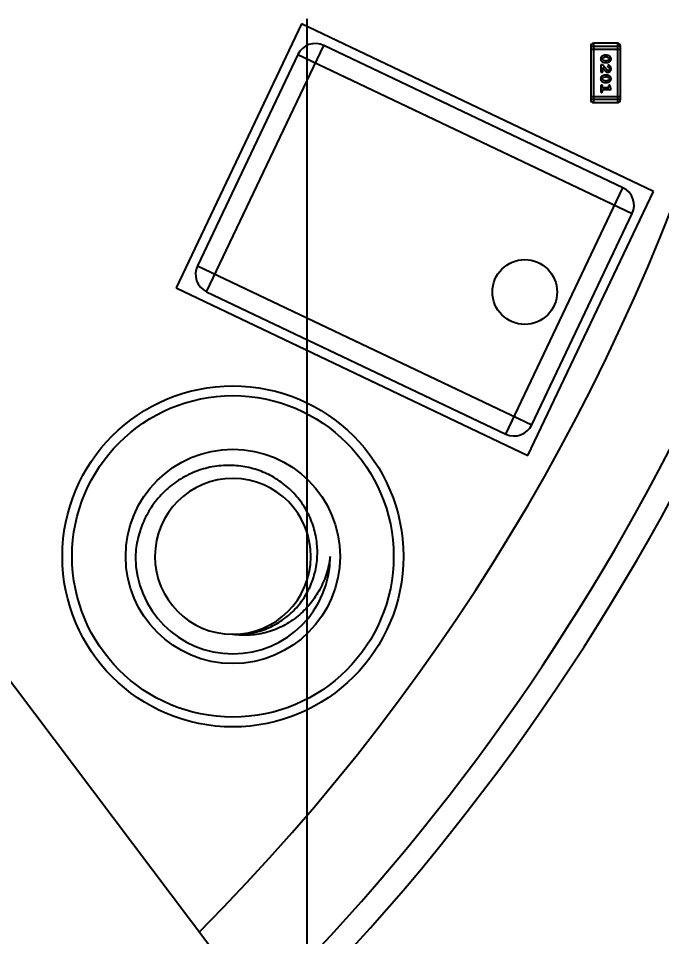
# Model space of a CAD drawing. Header units: inches. Extents: x 398 to 599, y 40 to 151.
# Drawn here: x 567.3 to 573.9, y 77.52 to 86.95 of the extents above; entities that cross this region are included whole.
import ezdxf

# ---------------------------------------------------------------- set-up
doc = ezdxf.new("R2010")
doc.units = ezdxf.units.IN
doc.header["$LTSCALE"] = 1.21
doc.header["$MEASUREMENT"] = 0
doc.header["$PDMODE"] = 3
doc.header["$PDSIZE"] = 0.3125
doc.layers.get('0').update_dxf_attribs({"linetype": 'CONTINUOUS'})
doc.layers.get('Defpoints').update_dxf_attribs({"linetype": 'CONTINUOUS'})
doc.layers.add('DIM', color=3, linetype='CONTINUOUS')
doc.styles.get("Standard").update_dxf_attribs({"font": 'txt', "width": 0.8})
doc.dimstyles.get("Standard").update_dxf_attribs({"dimtxt": 0.15625, "dimasz": 0.1875, "dimexe": 0.125, "dimexo": 0.0625, "dimgap": 0.09, "dimtad": 0, "dimtih": 1, "dimtoh": 1, "dimzin": 4, "dimdsep": 46, "dimtxsty": 'Standard', "dimblk": '_FILLED', "dimblk1": '_FILLED', "dimblk2": '_FILLED', "dimcen": 0.09, "dimazin": 1, "dimtp": 0.01, "dimtm": 0.01, "dimtfac": 1, "dimtofl": 0, "dimtmove": 0, "dimatfit": 3, "dimldrblk": '_FILLED', "dimfxl": 1, "dimtolj": 1, "dimtzin": 4, "dimarcsym": 0})

# ---------------------------------------------------------------- blocks, each defined once
blk = doc.blocks.new('_FILLED')
at = {"color": 0, "linetype": 'ByBlock'}
blk.add_solid([(0, 0), (-1, 0.1667), (-1, -0.1667)], dxfattribs=at)
blk = doc.blocks.new('*D71')
at = {"layer": 'Defpoints', "color": 0}
for p in [(570.261, 87.005), (553.751, 68.4022), (553.751, 64.8591)]:
    blk.add_point(p, dxfattribs=at)
at = {"layer": 'DIM', "color": 0, "lineweight": -2}
for p, q in [((570.261, 86.9425), (570.261, 64.7341)), ((553.751, 68.3397), (553.751, 64.7341)), ((555.751, 64.8591), (559.2494, 64.8591)), ((568.261, 64.8591), (564.7627, 64.8591))]:
    blk.add_line(p, q, dxfattribs=at)
at = {"layer": 'DIM', "color": 0, "lineweight": -2, "xscale": 2, "yscale": 2, "zscale": 2, "rotation": 180}
blk.add_blockref('_FILLED', (553.751, 64.8591), dxfattribs=at)
at = {"layer": 'DIM', "color": 0, "lineweight": -2, "xscale": 2, "yscale": 2, "zscale": 2}
blk.add_blockref('_FILLED', (570.261, 64.8591), dxfattribs=at)
at = {"layer": 'DIM', "color": 0, "insert": (562.006, 64.8591), "char_height": 2, "attachment_point": 5}
blk.add_mtext('\\A1;16.51', dxfattribs=at)

msp = doc.modelspace()

# ---------------------------------------------------------------- linework, layer by layer
at = {"color": 7, "linetype": 'Continuous'}
for p, q in [((570.2068, 86.8894), (568.9178, 84.1804)), ((573.8188, 85.1708), (570.2068, 86.8894)), ((569.2317, 84.1418), (570.4347, 86.6702)), ((573.5049, 85.2094), (570.4347, 86.6702)), ((573.1739, 86.6615), (573.1739, 86.1129)), ((573.1739, 86.6615), (573.4787, 86.6615)), ((573.1739, 86.6311), (573.4787, 86.6311)), ((573.2043, 86.0824), (573.2043, 86.692)), ((573.4482, 86.692), (573.2043, 86.692)), ((573.4482, 86.692), (573.4482, 86.0824)), ((573.4787, 86.1129), (573.4787, 86.6615)), ((570.1682, 86.5755), (569.137, 84.4084)), ((570.1682, 86.5755), (573.5996, 84.9429)), ((573.2932, 86.531), (573.2985, 86.5432)), ((573.299, 86.5188), (573.2932, 86.531)), ((573.2985, 86.5432), (573.3208, 86.5508)), ((573.3383, 86.5681), (573.3205, 86.5681)), ((573.338, 86.5508), (573.3208, 86.5508)), ((573.338, 86.5508), (573.3598, 86.5436)), ((573.3598, 86.5436), (573.3656, 86.5312)), ((573.3656, 86.5312), (573.3603, 86.5191)), ((573.2775, 86.4706), (573.2775, 86.3935)), ((573.2964, 86.4706), (573.2775, 86.4706)), ((573.2948, 86.4077), (573.2948, 86.4439)), ((573.2948, 86.4439), (573.3218, 86.4103)), ((573.3414, 86.4156), (573.2964, 86.4706)), ((573.3208, 86.5115), (573.299, 86.5188)), ((573.3205, 86.4942), (573.3383, 86.4942)), ((573.3208, 86.5115), (573.338, 86.5115)), ((573.3603, 86.5191), (573.338, 86.5115)), ((573.3536, 86.4675), (573.3451, 86.4586)), ((573.3451, 86.4586), (573.3517, 86.4502)), ((573.3517, 86.4502), (573.3602, 86.4452)), ((573.3602, 86.4452), (573.3656, 86.4303)), ((573.2775, 86.3935), (573.2854, 86.3935)), ((573.2932, 86.3265), (573.2985, 86.3387)), ((573.2979, 86.4022), (573.2948, 86.4077)), ((573.2985, 86.3387), (573.3208, 86.3463)), ((573.3383, 86.3636), (573.3205, 86.3636)), ((573.338, 86.3463), (573.3208, 86.3463)), ((573.338, 86.3463), (573.3598, 86.3391)), ((573.3511, 86.4108), (573.3414, 86.4156)), ((573.3598, 86.3391), (573.3656, 86.3267)), ((573.2775, 86.2504), (573.2775, 86.1984)), ((573.299, 86.3142), (573.2932, 86.3265)), ((573.2948, 86.2331), (573.2948, 86.2504)), ((573.3208, 86.307), (573.299, 86.3142)), ((573.3205, 86.2897), (573.3383, 86.2897)), ((573.3208, 86.307), (573.338, 86.307)), ((573.3603, 86.3146), (573.338, 86.307)), ((573.3638, 86.2614), (573.3546, 86.2535)), ((573.3546, 86.2535), (573.3556, 86.2481)), ((573.3556, 86.2481), (573.3598, 86.2331)), ((573.3656, 86.3267), (573.3603, 86.3146)), ((573.3829, 86.2158), (573.373, 86.2523)), ((573.3598, 86.2331), (573.2948, 86.2331)), ((573.2948, 86.1984), (573.2948, 86.2158)), ((573.2948, 86.2158), (573.3829, 86.2158)), ((573.4787, 86.1434), (573.1739, 86.1434)), ((573.4787, 86.1129), (573.1739, 86.1129)), ((573.2043, 86.0824), (573.4482, 86.0824)), ((572.3019, 82.681), (573.5049, 85.2094)), ((572.5298, 82.4618), (573.8188, 85.1708)), ((572.5684, 82.7757), (573.5996, 84.9429)), ((569.137, 84.4084), (572.5684, 82.7757)), ((568.9178, 84.1804), (572.5298, 82.4618)), ((569.2317, 84.1418), (572.3019, 82.681)), ((569.2638, 77.424), (567.0371, 80.379))]:
    msp.add_line(p, q, dxfattribs=at)
for centre, radius in [((572.4971, 84.1386), 0.3323), ((569.501, 81.425), 1.75), ((569.501, 81.425), 1.65), ((569.501, 81.425), 1.1)]:
    msp.add_circle(centre, radius, dxfattribs=at)
for centre, radius, start, end in [((553.751, 92.925), 23, 281.22586, 258.77532), ((553.751, 92.925), 22.75, 294.44334, 241.13427), ((553.751, 92.925), 21.75, 315.08879, 13.09448), ((570.3488, 86.4896), 0.2, 64.55512, 154.55512), ((573.2043, 86.6615), 0.0305, 90, 180), ((573.4482, 86.6615), 0.0305, 0, 90), ((573.2043, 86.1129), 0.0305, 180, 270), ((573.4482, 86.1129), 0.0305, 270, 0), ((573.419, 85.0288), 0.2, 334.55512, 64.55512), ((569.3176, 84.3224), 0.2, 154.55512, 244.55512), ((572.3878, 82.8616), 0.2, 244.55512, 334.55512), ((569.501, 81.425), 0.8, 89.83111, 269.66475), ((569.501, 81.425), 0.8, 269.9969, 89.49558), ((569.501, 81.4277), 0.7973, 89.49471, 89.83081), ((569.501, 81.425), 1, 180, 0), ((569.501, 81.4197), 0.7946, 269.66274, 269.99997)]:
    msp.add_arc(centre, radius, start, end, dxfattribs=at)
for points, knots in [([(573.3205, 86.5681), (573.3195, 86.5681), (573.3173, 86.5681), (573.3142, 86.5678), (573.311, 86.5673), (573.3079, 86.5666), (573.3049, 86.5657), (573.3019, 86.5646), (573.2989, 86.5633), (573.2961, 86.5619), (573.2933, 86.5603), (573.2908, 86.5587), (573.2885, 86.557), (573.2864, 86.5554), (573.2845, 86.5537), (573.2828, 86.552), (573.2814, 86.5502), (573.2798, 86.5479), (573.2782, 86.5447), (573.2769, 86.5405), (573.2761, 86.5359), (573.276, 86.5327), (573.2759, 86.5311)], [0, 0, 0, 0, 0.049886, 0.09882, 0.148132, 0.19689, 0.246038, 0.295176, 0.345305, 0.395692, 0.445312, 0.491875, 0.535813, 0.577009, 0.616081, 0.652689, 0.687585, 0.720206, 0.785062, 0.85223, 0.923759, 1, 1, 1, 1]), ([(573.2759, 86.5311), (573.276, 86.5297), (573.276, 86.5268), (573.2767, 86.5227), (573.2779, 86.5189), (573.2795, 86.5153), (573.2815, 86.512), (573.284, 86.509), (573.2869, 86.5062), (573.2903, 86.5037), (573.2939, 86.5015), (573.2976, 86.4996), (573.3013, 86.4979), (573.3051, 86.4965), (573.3089, 86.4955), (573.3127, 86.4947), (573.3166, 86.4943), (573.3192, 86.4942), (573.3205, 86.4942)], [0, 0, 0, 0, 0.067217, 0.131051, 0.19272, 0.252824, 0.312745, 0.373449, 0.436041, 0.501494, 0.567761, 0.632087, 0.695096, 0.757109, 0.817993, 0.878657, 0.939311, 1, 1, 1, 1]), ([(573.3829, 86.5313), (573.3829, 86.5328), (573.3828, 86.5356), (573.3821, 86.5397), (573.3809, 86.5435), (573.3794, 86.5471), (573.3773, 86.5504), (573.3748, 86.5534), (573.3718, 86.5562), (573.3684, 86.5587), (573.3648, 86.5609), (573.3612, 86.5628), (573.3575, 86.5645), (573.3537, 86.5658), (573.3499, 86.5669), (573.3461, 86.5676), (573.3422, 86.5681), (573.3396, 86.5681), (573.3383, 86.5681)], [0, 0, 0, 0, 0.06692, 0.130834, 0.19258, 0.252759, 0.312631, 0.373411, 0.436359, 0.501894, 0.568244, 0.632472, 0.69556, 0.757163, 0.818592, 0.878885, 0.939235, 1, 1, 1, 1]), ([(573.3383, 86.4942), (573.3394, 86.4942), (573.3415, 86.4943), (573.3447, 86.4945), (573.3478, 86.4951), (573.3509, 86.4958), (573.354, 86.4967), (573.357, 86.4978), (573.36, 86.4991), (573.3628, 86.5006), (573.3656, 86.5022), (573.3681, 86.5038), (573.3704, 86.5055), (573.3725, 86.5071), (573.3744, 86.5089), (573.376, 86.5106), (573.3775, 86.5123), (573.379, 86.5147), (573.3806, 86.5178), (573.3819, 86.522), (573.3827, 86.5266), (573.3828, 86.5297), (573.3829, 86.5313)], [0, 0, 0, 0, 0.049855, 0.099516, 0.148482, 0.19758, 0.246804, 0.296268, 0.346517, 0.397047, 0.446826, 0.49336, 0.537801, 0.579207, 0.617974, 0.654833, 0.689171, 0.722088, 0.786392, 0.853518, 0.924186, 1, 1, 1, 1]), ([(573.3501, 86.3935), (573.3512, 86.3936), (573.3534, 86.3936), (573.3567, 86.3941), (573.3598, 86.3949), (573.3628, 86.396), (573.3656, 86.3975), (573.3683, 86.3993), (573.3709, 86.4014), (573.3734, 86.4038), (573.3756, 86.4064), (573.3776, 86.4093), (573.3792, 86.4123), (573.3806, 86.4155), (573.3816, 86.419), (573.3824, 86.4225), (573.3828, 86.4263), (573.3829, 86.4289), (573.3829, 86.4302)], [0, 0, 0, 0, 0.060981, 0.120256, 0.178148, 0.236115, 0.293993, 0.352864, 0.413358, 0.476056, 0.539296, 0.602396, 0.665116, 0.728325, 0.792919, 0.859317, 0.928302, 1, 1, 1, 1]), ([(573.3656, 86.4303), (573.3655, 86.4289), (573.3655, 86.4262), (573.3646, 86.4224), (573.3632, 86.419), (573.3613, 86.4161), (573.359, 86.4138), (573.3566, 86.4121), (573.3539, 86.411), (573.352, 86.4109), (573.3511, 86.4108)], [0, 0, 0, 0, 0.156344, 0.299348, 0.4327, 0.561, 0.682299, 0.791883, 0.89611, 1, 1, 1, 1]), ([(573.3829, 86.4302), (573.3828, 86.4319), (573.3827, 86.4352), (573.3819, 86.4402), (573.3804, 86.4449), (573.3784, 86.4494), (573.376, 86.4536), (573.3731, 86.4572), (573.3699, 86.4604), (573.3663, 86.4629), (573.3628, 86.4648), (573.3594, 86.4663), (573.3564, 86.4672), (573.3545, 86.4674), (573.3536, 86.4675)], [0, 0, 0, 0, 0.098286, 0.193983, 0.289056, 0.384352, 0.477435, 0.566197, 0.652355, 0.737986, 0.818188, 0.887401, 0.94802, 1, 1, 1, 1]), ([(573.3205, 86.3636), (573.3195, 86.3636), (573.3173, 86.3636), (573.3142, 86.3633), (573.311, 86.3628), (573.3079, 86.3621), (573.3049, 86.3612), (573.3019, 86.3601), (573.2989, 86.3588), (573.2961, 86.3573), (573.2933, 86.3558), (573.2908, 86.3541), (573.2885, 86.3525), (573.2864, 86.3509), (573.2845, 86.3492), (573.2828, 86.3475), (573.2814, 86.3457), (573.2798, 86.3434), (573.2782, 86.3402), (573.2769, 86.336), (573.2761, 86.3314), (573.276, 86.3282), (573.2759, 86.3266)], [0, 0, 0, 0, 0.049886, 0.09882, 0.148132, 0.19689, 0.246038, 0.295176, 0.345305, 0.395692, 0.445312, 0.491875, 0.535813, 0.577009, 0.616081, 0.652689, 0.687585, 0.720206, 0.785062, 0.85223, 0.923759, 1, 1, 1, 1]), ([(573.2854, 86.3935), (573.2864, 86.3935), (573.2884, 86.3936), (573.2911, 86.394), (573.2934, 86.3947), (573.2951, 86.3958), (573.2964, 86.3971), (573.2973, 86.3986), (573.2979, 86.4003), (573.2979, 86.4015), (573.2979, 86.4022)], [0, 0, 0, 0, 0.1844, 0.34094, 0.473574, 0.586824, 0.690029, 0.789175, 0.890445, 1, 1, 1, 1]), ([(573.3218, 86.4103), (573.3226, 86.4094), (573.3241, 86.4077), (573.3263, 86.4053), (573.3284, 86.4032), (573.3304, 86.4014), (573.3323, 86.3997), (573.334, 86.3984), (573.3357, 86.3973), (573.3377, 86.3962), (573.3403, 86.3951), (573.3435, 86.3942), (573.3468, 86.3936), (573.349, 86.3935), (573.3501, 86.3935)], [0, 0, 0, 0, 0.103002, 0.197728, 0.285279, 0.365235, 0.437224, 0.502446, 0.560545, 0.611446, 0.707576, 0.80349, 0.900532, 1, 1, 1, 1]), ([(573.3829, 86.3268), (573.3829, 86.3283), (573.3828, 86.3311), (573.3821, 86.3352), (573.3809, 86.339), (573.3794, 86.3426), (573.3773, 86.3459), (573.3748, 86.3489), (573.3718, 86.3517), (573.3684, 86.3542), (573.3648, 86.3564), (573.3612, 86.3583), (573.3575, 86.36), (573.3537, 86.3613), (573.3499, 86.3623), (573.3461, 86.3631), (573.3422, 86.3635), (573.3396, 86.3636), (573.3383, 86.3636)], [0, 0, 0, 0, 0.06692, 0.130834, 0.19258, 0.252759, 0.312631, 0.373411, 0.436359, 0.501894, 0.568244, 0.632472, 0.69556, 0.757163, 0.818592, 0.878885, 0.939235, 1, 1, 1, 1]), ([(573.2759, 86.3266), (573.276, 86.3251), (573.276, 86.3223), (573.2767, 86.3182), (573.2779, 86.3144), (573.2795, 86.3108), (573.2815, 86.3075), (573.284, 86.3045), (573.2869, 86.3016), (573.2903, 86.2992), (573.2939, 86.297), (573.2976, 86.295), (573.3013, 86.2934), (573.3051, 86.292), (573.3089, 86.291), (573.3127, 86.2902), (573.3166, 86.2898), (573.3192, 86.2897), (573.3205, 86.2897)], [0, 0, 0, 0, 0.067217, 0.131051, 0.19272, 0.252824, 0.312745, 0.373449, 0.436041, 0.501494, 0.567761, 0.632087, 0.695096, 0.757109, 0.817993, 0.878657, 0.939311, 1, 1, 1, 1]), ([(573.2861, 86.2614), (573.2855, 86.2613), (573.2844, 86.2613), (573.2827, 86.2608), (573.2812, 86.2599), (573.2798, 86.2588), (573.2787, 86.2572), (573.278, 86.2553), (573.2776, 86.2529), (573.2775, 86.2513), (573.2775, 86.2504)], [0, 0, 0, 0, 0.115051, 0.223278, 0.329269, 0.437893, 0.554681, 0.682591, 0.83103, 1, 1, 1, 1]), ([(573.2948, 86.2504), (573.2948, 86.2513), (573.2947, 86.2529), (573.2943, 86.2553), (573.2935, 86.2572), (573.2925, 86.2588), (573.2911, 86.2599), (573.2896, 86.2608), (573.2879, 86.2613), (573.2868, 86.2613), (573.2861, 86.2614)], [0, 0, 0, 0, 0.169102, 0.317658, 0.446239, 0.563118, 0.671828, 0.776546, 0.884858, 1, 1, 1, 1]), ([(573.3383, 86.2897), (573.3394, 86.2897), (573.3415, 86.2897), (573.3447, 86.29), (573.3478, 86.2906), (573.3509, 86.2912), (573.354, 86.2922), (573.357, 86.2933), (573.36, 86.2946), (573.3628, 86.2961), (573.3656, 86.2977), (573.3681, 86.2993), (573.3704, 86.301), (573.3725, 86.3026), (573.3744, 86.3043), (573.376, 86.306), (573.3775, 86.3078), (573.379, 86.3101), (573.3806, 86.3133), (573.3819, 86.3175), (573.3827, 86.322), (573.3828, 86.3252), (573.3829, 86.3268)], [0, 0, 0, 0, 0.049855, 0.099516, 0.148482, 0.19758, 0.246804, 0.296268, 0.346517, 0.397047, 0.446826, 0.49336, 0.537801, 0.579207, 0.617974, 0.654833, 0.689171, 0.722088, 0.786392, 0.853518, 0.924186, 1, 1, 1, 1]), ([(573.373, 86.2523), (573.3728, 86.2532), (573.3723, 86.2547), (573.3714, 86.2568), (573.3705, 86.2584), (573.3695, 86.2596), (573.3683, 86.2604), (573.367, 86.261), (573.3655, 86.2613), (573.3644, 86.2614), (573.3638, 86.2614)], [0, 0, 0, 0, 0.187321, 0.344927, 0.475328, 0.579604, 0.674244, 0.773631, 0.882025, 1, 1, 1, 1]), ([(573.2775, 86.1984), (573.2775, 86.1975), (573.2776, 86.1959), (573.278, 86.1935), (573.2787, 86.1916), (573.2798, 86.19), (573.2812, 86.1889), (573.2827, 86.188), (573.2844, 86.1875), (573.2855, 86.1875), (573.2861, 86.1874)], [0, 0, 0, 0, 0.169012, 0.317488, 0.445429, 0.560977, 0.67065, 0.776666, 0.88492, 1, 1, 1, 1]), ([(573.2861, 86.1874), (573.2868, 86.1875), (573.2879, 86.1875), (573.2896, 86.188), (573.2911, 86.1889), (573.2924, 86.19), (573.2935, 86.1916), (573.2943, 86.1935), (573.2947, 86.1959), (573.2948, 86.1975), (573.2948, 86.1984)], [0, 0, 0, 0, 0.11517, 0.223509, 0.328254, 0.438012, 0.553651, 0.682263, 0.830856, 1, 1, 1, 1]), ([(569.4746, 82.3592), (569.4125, 82.3602), (569.2877, 82.3499), (569.1075, 82.2979), (568.9409, 82.2117), (568.7942, 82.0949), (568.6725, 81.9521), (568.5803, 81.7888), (568.5206, 81.6111), (568.5037, 81.4871), (568.501, 81.425)], [0, 0, 0, 0, 0.124983, 0.249971, 0.374964, 0.499962, 0.624965, 0.749974, 0.874981, 1, 1, 1, 1]), ([(569.501, 80.625), (569.5582, 80.622), (569.6735, 80.6283), (569.8402, 80.674), (569.9938, 80.7536), (570.1276, 80.8632), (570.2361, 80.9978), (570.3151, 81.1516), (570.3616, 81.3182), (570.3741, 81.4906), (570.3525, 81.6621), (570.2978, 81.8261), (570.2126, 81.9764), (570.1001, 82.1077), (569.9648, 82.2152), (569.8118, 82.2954), (569.6465, 82.3456), (569.5319, 82.3582), (569.4746, 82.3592)], [0, 0, 0, 0, 0.062477, 0.124953, 0.187436, 0.249923, 0.312413, 0.374906, 0.437403, 0.499902, 0.562405, 0.624911, 0.687419, 0.74993, 0.812444, 0.87496, 0.937479, 1, 1, 1, 1]), ([(570.501, 81.425), (570.4935, 81.366), (570.4678, 81.249), (570.3977, 81.0838), (570.2979, 80.9347), (570.1712, 80.8076), (570.022, 80.7081), (569.8557, 80.6411), (569.6791, 80.6103), (569.5595, 80.6157), (569.501, 80.625)], [0, 0, 0, 0, 0.125241, 0.250421, 0.375547, 0.500603, 0.625586, 0.750487, 0.87529, 1, 1, 1, 1])]:
    msp.add_open_spline(points, degree=3, knots=knots, dxfattribs=at)

# ---------------------------------------------------------------- dimensions: what is measured, and where the dimension line sits
at = {"layer": 'DIM'}
dim = msp.add_linear_dim(base=(553.751, 64.8591), p1=(570.261, 87.005), p2=(553.751, 68.4022), dimstyle='Standard', override={"dimtxt": 2, "dimasz": 2, "dimtih": 0, "dimtoh": 0, "dimzin": 0, "dimcen": 0.198, "dimadec": 0, "dimazin": 0, "dimtp": 0, "dimtm": 0, "dimtdec": 4, "dimtzin": 0}, dxfattribs=at)
dim.commit()
dim.dimension.update_dxf_attribs({"geometry": '*D71', "text_midpoint": (562.006, 64.8591)})

doc.saveas('drawing.dxf')
